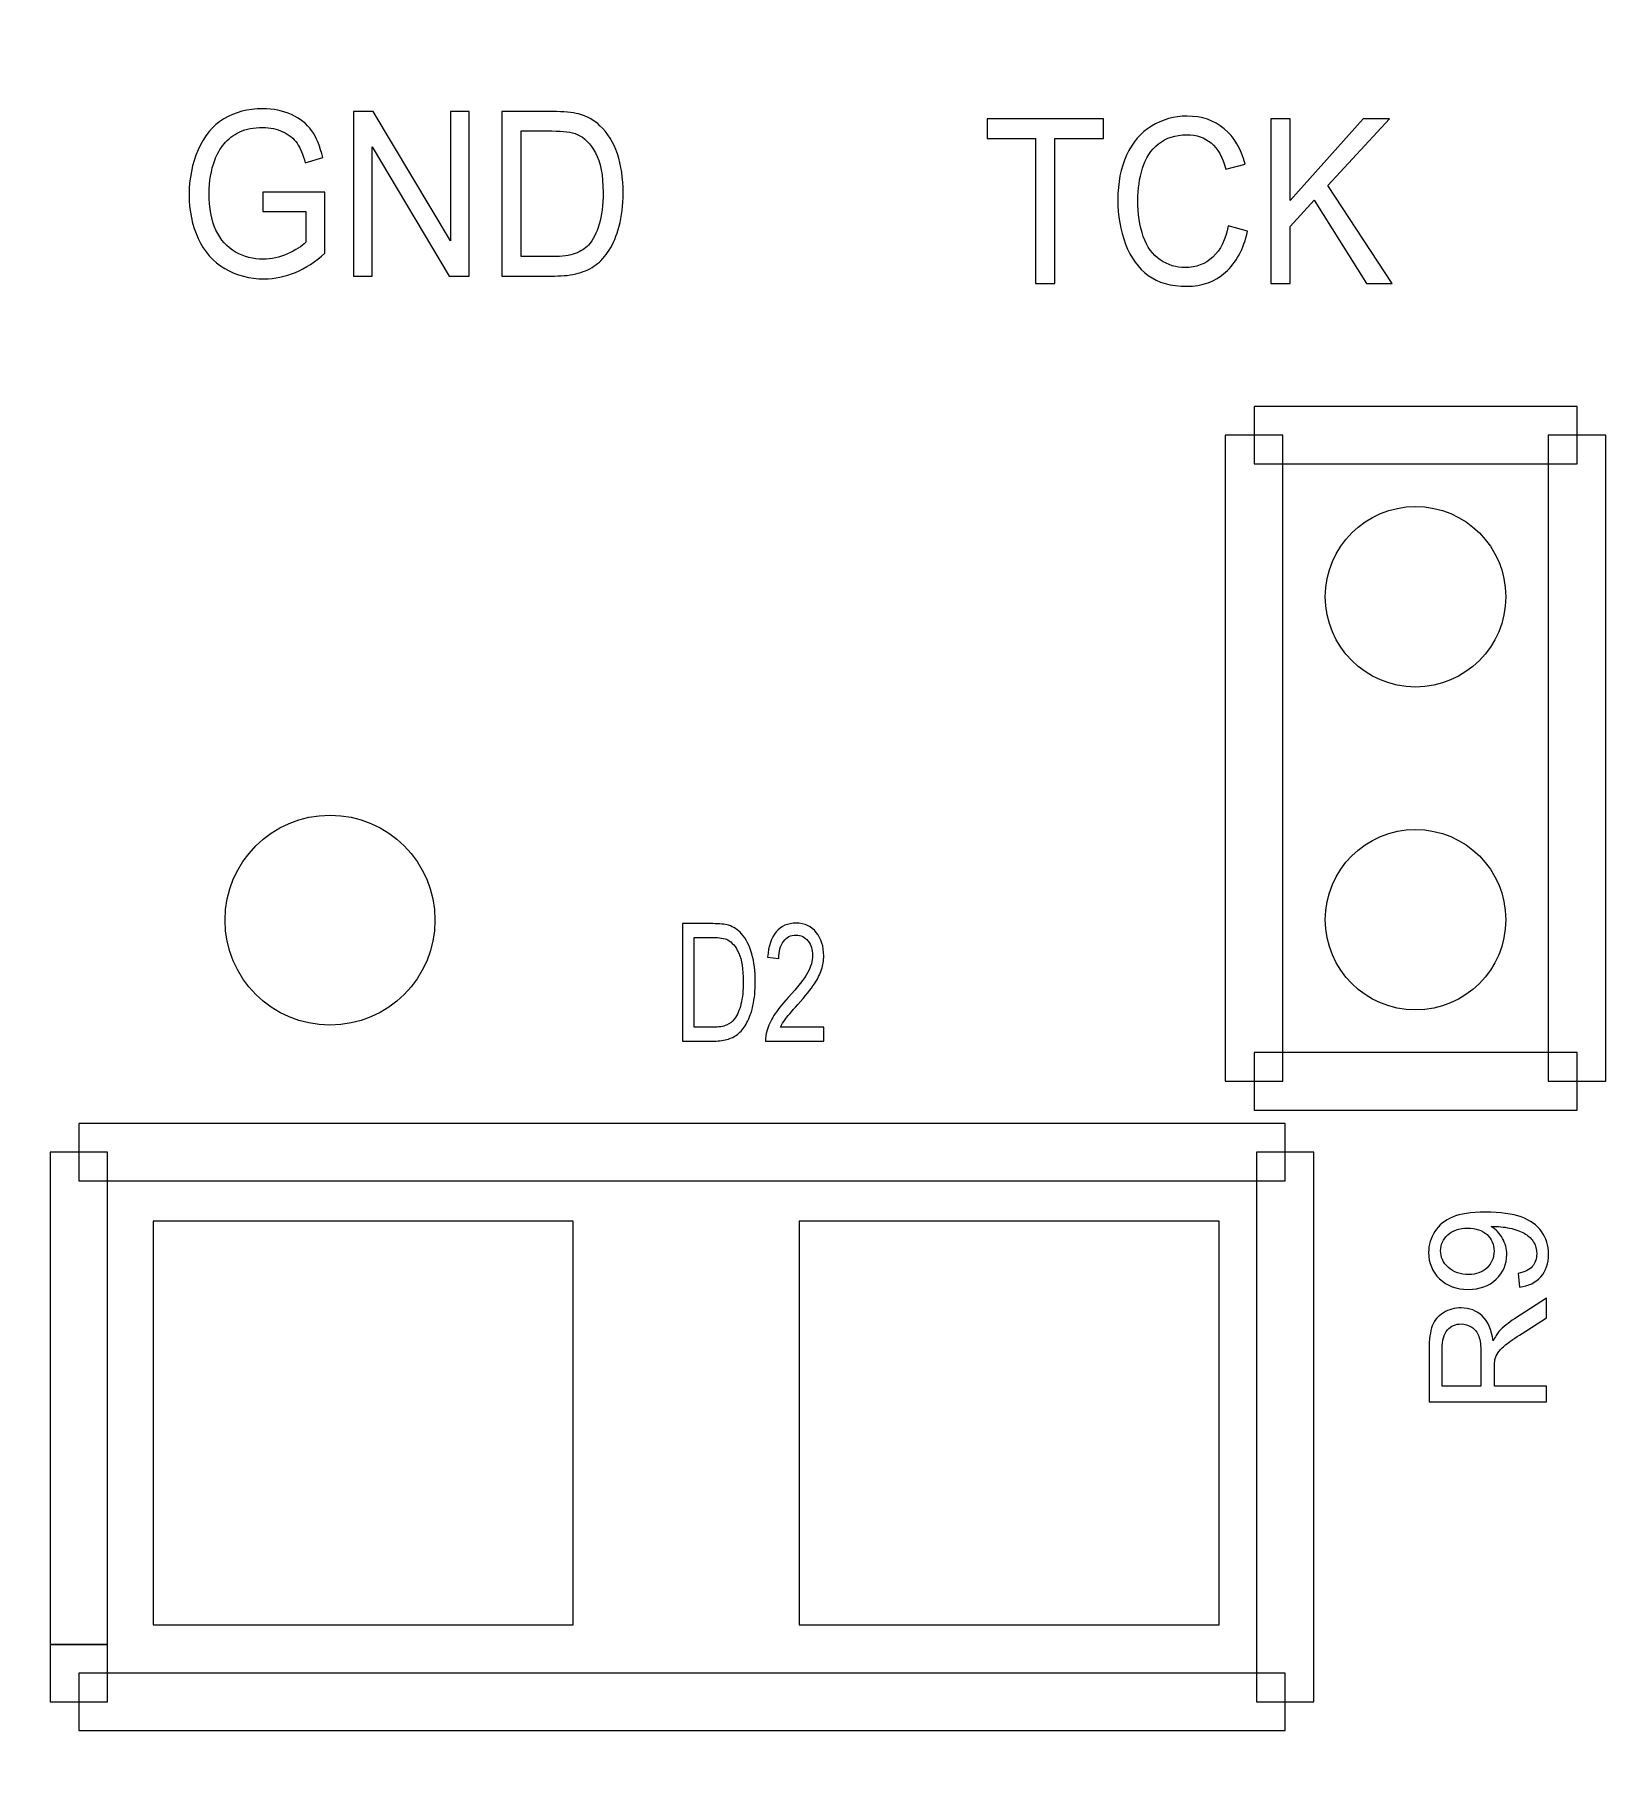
# Model space of a CAD drawing. Header units: millimetres. Extents: x -53.6 to 42.1, y -42.3 to 19.5.
# Drawn here: x -32.79 to -27.91, y -11.32 to -5.98 of the extents above; entities that cross this region are included whole.
import ezdxf

# ---------------------------------------------------------------- set-up
doc = ezdxf.new("R2010")
doc.units = ezdxf.units.MM
doc.header["$MEASUREMENT"] = 0
for name, color, linetype in [('BG_OUTLINE', 7, 'Continuous'), ('BG_SILKSCREEN_TOP', 7, 'Continuous'), ('PG_SILKSCREEN_TOP', 7, 'Continuous'), ('PIN_TOP', 7, 'Continuous'), ('RD_SILKSCREEN_TOP', 7, 'Continuous')]:
    doc.layers.add(name, color=color, linetype=linetype)

msp = doc.modelspace()

# ---------------------------------------------------------------- linework, layer by layer
at = {"layer": 'BG_OUTLINE', "color": 3, "lineweight": 9}
msp.add_open_spline([(-35.58, -42.2737), (-35.58, -42.2737), (-35.58, 2.7261), (-35.58, 2.7261), (-35.58, 2.7261), (-35.58, 2.7261), (19.4199, 2.7261), (19.4199, 2.7261), (19.4199, 2.7261), (19.4199, 2.7261), (19.4199, -42.2737), (19.4199, -42.2737), (19.4199, -42.2737), (19.4199, -42.2737), (-35.58, -42.2737), (-35.58, -42.2737)], degree=3, knots=[0, 0, 0, 0, 0.25, 0.25, 0.25, 0.25, 0.5, 0.5, 0.5, 0.5, 0.75, 0.75, 0.75, 0.75, 1, 1, 1, 1], dxfattribs=at)
at = {"layer": 'BG_SILKSCREEN_TOP', "color": 2}
for points, knots in [([(-32.0798, -6.5249), (-32.0798, -6.5249), (-32.0798, -6.4652), (-32.0798, -6.4652), (-32.0798, -6.4652), (-32.0798, -6.4652), (-31.8873, -6.4649), (-31.8873, -6.4649), (-31.8873, -6.4649), (-31.8873, -6.4649), (-31.8873, -6.6537), (-31.8873, -6.6537), (-31.8873, -6.6537), (-31.9168, -6.6802), (-31.9473, -6.6999), (-31.9787, -6.7133), (-31.9787, -6.7133), (-32.0102, -6.7266), (-32.0424, -6.7333), (-32.0754, -6.7333), (-32.0754, -6.7333), (-32.1201, -6.7333), (-32.1607, -6.7226), (-32.1971, -6.7011), (-32.1971, -6.7011), (-32.2336, -6.6798), (-32.2611, -6.6487), (-32.2798, -6.6083), (-32.2798, -6.6083), (-32.2985, -6.5678), (-32.3078, -6.5225), (-32.3078, -6.4725), (-32.3078, -6.4725), (-32.3078, -6.4229), (-32.2985, -6.3767), (-32.2799, -6.3338), (-32.2799, -6.3338), (-32.2615, -6.2908), (-32.2348, -6.2589), (-32.2001, -6.238), (-32.2001, -6.238), (-32.1654, -6.2173), (-32.1254, -6.2068), (-32.0801, -6.2068), (-32.0801, -6.2068), (-32.0473, -6.2068), (-32.0176, -6.2128), (-31.991, -6.2247), (-31.991, -6.2247), (-31.9644, -6.2366), (-31.9436, -6.2532), (-31.9286, -6.2745), (-31.9286, -6.2745), (-31.9134, -6.2959), (-31.9019, -6.3236), (-31.894, -6.3579), (-31.894, -6.3579), (-31.894, -6.3579), (-31.9483, -6.3746), (-31.9483, -6.3746), (-31.9483, -6.3746), (-31.9553, -6.3486), (-31.9636, -6.3282), (-31.9737, -6.3134), (-31.9737, -6.3134), (-31.9839, -6.2986), (-31.9984, -6.2867), (-32.0172, -6.2778), (-32.0172, -6.2778), (-32.036, -6.269), (-32.0569, -6.2645), (-32.0798, -6.2645), (-32.0798, -6.2645), (-32.1073, -6.2645), (-32.1311, -6.2692), (-32.1511, -6.2786), (-32.1511, -6.2786), (-32.1712, -6.2879), (-32.1873, -6.3003), (-32.1997, -6.3155), (-32.1997, -6.3155), (-32.2119, -6.3308), (-32.2215, -6.3475), (-32.2284, -6.3659), (-32.2284, -6.3659), (-32.2399, -6.3973), (-32.2457, -6.4315), (-32.2457, -6.4683), (-32.2457, -6.4683), (-32.2457, -6.5137), (-32.2387, -6.5517), (-32.2248, -6.5822), (-32.2248, -6.5822), (-32.2108, -6.6128), (-32.1905, -6.6355), (-32.1638, -6.6503), (-32.1638, -6.6503), (-32.1371, -6.6651), (-32.1089, -6.6726), (-32.0789, -6.6726), (-32.0789, -6.6726), (-32.0528, -6.6726), (-32.0274, -6.6669), (-32.0027, -6.6556), (-32.0027, -6.6556), (-31.9778, -6.6445), (-31.959, -6.6325), (-31.9462, -6.6197), (-31.9462, -6.6197), (-31.9462, -6.6197), (-31.9462, -6.5249), (-31.9462, -6.5249), (-31.9462, -6.5249), (-31.9462, -6.5249), (-32.0798, -6.5249), (-32.0798, -6.5249)], [0, 0, 0, 0, 0.034483, 0.034483, 0.034483, 0.034483, 0.068966, 0.068966, 0.068966, 0.068966, 0.103448, 0.103448, 0.103448, 0.103448, 0.137931, 0.137931, 0.137931, 0.137931, 0.172414, 0.172414, 0.172414, 0.172414, 0.206897, 0.206897, 0.206897, 0.206897, 0.241379, 0.241379, 0.241379, 0.241379, 0.275862, 0.275862, 0.275862, 0.275862, 0.310345, 0.310345, 0.310345, 0.310345, 0.344828, 0.344828, 0.344828, 0.344828, 0.37931, 0.37931, 0.37931, 0.37931, 0.413793, 0.413793, 0.413793, 0.413793, 0.448276, 0.448276, 0.448276, 0.448276, 0.482759, 0.482759, 0.482759, 0.482759, 0.517241, 0.517241, 0.517241, 0.517241, 0.551724, 0.551724, 0.551724, 0.551724, 0.586207, 0.586207, 0.586207, 0.586207, 0.62069, 0.62069, 0.62069, 0.62069, 0.655172, 0.655172, 0.655172, 0.655172, 0.689655, 0.689655, 0.689655, 0.689655, 0.724138, 0.724138, 0.724138, 0.724138, 0.758621, 0.758621, 0.758621, 0.758621, 0.793103, 0.793103, 0.793103, 0.793103, 0.827586, 0.827586, 0.827586, 0.827586, 0.862069, 0.862069, 0.862069, 0.862069, 0.896552, 0.896552, 0.896552, 0.896552, 0.931034, 0.931034, 0.931034, 0.931034, 0.965517, 0.965517, 0.965517, 0.965517, 1, 1, 1, 1]), ([(-31.7992, -6.7246), (-31.7992, -6.7246), (-31.7992, -6.2155), (-31.7992, -6.2155), (-31.7992, -6.2155), (-31.7992, -6.2155), (-31.7375, -6.2155), (-31.7375, -6.2155), (-31.7375, -6.2155), (-31.7375, -6.2155), (-31.4988, -6.6152), (-31.4988, -6.6152), (-31.4988, -6.6152), (-31.4988, -6.6152), (-31.4988, -6.2155), (-31.4988, -6.2155), (-31.4988, -6.2155), (-31.4988, -6.2155), (-31.4411, -6.2155), (-31.4411, -6.2155), (-31.4411, -6.2155), (-31.4411, -6.2155), (-31.4411, -6.7246), (-31.4411, -6.7246), (-31.4411, -6.7246), (-31.4411, -6.7246), (-31.5028, -6.7246), (-31.5028, -6.7246), (-31.5028, -6.7246), (-31.5028, -6.7246), (-31.7415, -6.3246), (-31.7415, -6.3246), (-31.7415, -6.3246), (-31.7415, -6.3246), (-31.7415, -6.7246), (-31.7415, -6.7246), (-31.7415, -6.7246), (-31.7415, -6.7246), (-31.7992, -6.7246), (-31.7992, -6.7246)], [0, 0, 0, 0, 0.1, 0.1, 0.1, 0.1, 0.2, 0.2, 0.2, 0.2, 0.3, 0.3, 0.3, 0.3, 0.4, 0.4, 0.4, 0.4, 0.5, 0.5, 0.5, 0.5, 0.6, 0.6, 0.6, 0.6, 0.7, 0.7, 0.7, 0.7, 0.8, 0.8, 0.8, 0.8, 0.9, 0.9, 0.9, 0.9, 1, 1, 1, 1]), ([(-31.34, -6.7246), (-31.34, -6.7246), (-31.34, -6.2155), (-31.34, -6.2155), (-31.34, -6.2155), (-31.34, -6.2155), (-31.1835, -6.2155), (-31.1835, -6.2155), (-31.1835, -6.2155), (-31.1481, -6.2155), (-31.1211, -6.218), (-31.1025, -6.2228), (-31.1025, -6.2228), (-31.0765, -6.2295), (-31.0543, -6.2417), (-31.0359, -6.2592), (-31.0359, -6.2592), (-31.0119, -6.282), (-30.9939, -6.3109), (-30.982, -6.3462), (-30.982, -6.3462), (-30.9701, -6.3816), (-30.9642, -6.4219), (-30.9642, -6.4673), (-30.9642, -6.4673), (-30.9642, -6.5059), (-30.9682, -6.5402), (-30.9763, -6.57), (-30.9763, -6.57), (-30.9844, -6.5999), (-30.9946, -6.6247), (-31.0074, -6.6442), (-31.0074, -6.6442), (-31.02, -6.6638), (-31.0337, -6.6792), (-31.0487, -6.6903), (-31.0487, -6.6903), (-31.0636, -6.7016), (-31.0818, -6.7101), (-31.1029, -6.7159), (-31.1029, -6.7159), (-31.1242, -6.7218), (-31.1486, -6.7246), (-31.176, -6.7246), (-31.176, -6.7246), (-31.176, -6.7246), (-31.34, -6.7246), (-31.34, -6.7246)], [0, 0, 0, 0, 0.083333, 0.083333, 0.083333, 0.083333, 0.166667, 0.166667, 0.166667, 0.166667, 0.25, 0.25, 0.25, 0.25, 0.333333, 0.333333, 0.333333, 0.333333, 0.416667, 0.416667, 0.416667, 0.416667, 0.5, 0.5, 0.5, 0.5, 0.583333, 0.583333, 0.583333, 0.583333, 0.666667, 0.666667, 0.666667, 0.666667, 0.75, 0.75, 0.75, 0.75, 0.833333, 0.833333, 0.833333, 0.833333, 0.916667, 0.916667, 0.916667, 0.916667, 1, 1, 1, 1]), ([(-29.6877, -6.7475), (-29.6877, -6.7475), (-29.6877, -6.2985), (-29.6877, -6.2985), (-29.6877, -6.2985), (-29.6877, -6.2985), (-29.8374, -6.2985), (-29.8374, -6.2985), (-29.8374, -6.2985), (-29.8374, -6.2985), (-29.8374, -6.2384), (-29.8374, -6.2384), (-29.8374, -6.2384), (-29.8374, -6.2384), (-29.4771, -6.2384), (-29.4771, -6.2384), (-29.4771, -6.2384), (-29.4771, -6.2384), (-29.4771, -6.2985), (-29.4771, -6.2985), (-29.4771, -6.2985), (-29.4771, -6.2985), (-29.6275, -6.2985), (-29.6275, -6.2985), (-29.6275, -6.2985), (-29.6275, -6.2985), (-29.6275, -6.7475), (-29.6275, -6.7475), (-29.6275, -6.7475), (-29.6275, -6.7475), (-29.6877, -6.7475), (-29.6877, -6.7475)], [0, 0, 0, 0, 0.125, 0.125, 0.125, 0.125, 0.25, 0.25, 0.25, 0.25, 0.375, 0.375, 0.375, 0.375, 0.5, 0.5, 0.5, 0.5, 0.625, 0.625, 0.625, 0.625, 0.75, 0.75, 0.75, 0.75, 0.875, 0.875, 0.875, 0.875, 1, 1, 1, 1]), ([(-29.0911, -6.569), (-29.0911, -6.569), (-29.0309, -6.5861), (-29.0309, -6.5861), (-29.0309, -6.5861), (-29.0435, -6.6413), (-29.0663, -6.6835), (-29.099, -6.7127), (-29.099, -6.7127), (-29.1317, -6.7417), (-29.1718, -6.7562), (-29.2192, -6.7562), (-29.2192, -6.7562), (-29.2682, -6.7562), (-29.308, -6.745), (-29.3387, -6.7227), (-29.3387, -6.7227), (-29.3694, -6.7003), (-29.3928, -6.668), (-29.4088, -6.6256), (-29.4088, -6.6256), (-29.4248, -6.5832), (-29.4328, -6.5377), (-29.4328, -6.4891), (-29.4328, -6.4891), (-29.4328, -6.4361), (-29.4238, -6.3899), (-29.4057, -6.3504), (-29.4057, -6.3504), (-29.3875, -6.3109), (-29.3618, -6.281), (-29.3284, -6.2604), (-29.3284, -6.2604), (-29.295, -6.2399), (-29.2583, -6.2297), (-29.2182, -6.2297), (-29.2182, -6.2297), (-29.1727, -6.2297), (-29.1345, -6.2427), (-29.1035, -6.2686), (-29.1035, -6.2686), (-29.0725, -6.2946), (-29.0509, -6.331), (-29.0388, -6.378), (-29.0388, -6.378), (-29.0388, -6.378), (-29.0979, -6.3937), (-29.0979, -6.3937), (-29.0979, -6.3937), (-29.1085, -6.3566), (-29.1237, -6.3297), (-29.1439, -6.3127), (-29.1439, -6.3127), (-29.1639, -6.2958), (-29.189, -6.2874), (-29.2195, -6.2874), (-29.2195, -6.2874), (-29.2544, -6.2874), (-29.2835, -6.2967), (-29.307, -6.3154), (-29.307, -6.3154), (-29.3306, -6.3343), (-29.347, -6.3594), (-29.3565, -6.3911), (-29.3565, -6.3911), (-29.366, -6.4226), (-29.3707, -6.4552), (-29.3707, -6.4887), (-29.3707, -6.4887), (-29.3707, -6.5321), (-29.3651, -6.5698), (-29.354, -6.6022), (-29.354, -6.6022), (-29.3426, -6.6344), (-29.3251, -6.6586), (-29.3013, -6.6746), (-29.3013, -6.6746), (-29.2775, -6.6906), (-29.2518, -6.6985), (-29.224, -6.6985), (-29.224, -6.6985), (-29.1904, -6.6985), (-29.1619, -6.6876), (-29.1385, -6.6659), (-29.1385, -6.6659), (-29.1151, -6.6441), (-29.0994, -6.6118), (-29.0911, -6.569)], [0, 0, 0, 0, 0.045455, 0.045455, 0.045455, 0.045455, 0.090909, 0.090909, 0.090909, 0.090909, 0.136364, 0.136364, 0.136364, 0.136364, 0.181818, 0.181818, 0.181818, 0.181818, 0.227273, 0.227273, 0.227273, 0.227273, 0.272727, 0.272727, 0.272727, 0.272727, 0.318182, 0.318182, 0.318182, 0.318182, 0.363636, 0.363636, 0.363636, 0.363636, 0.409091, 0.409091, 0.409091, 0.409091, 0.454545, 0.454545, 0.454545, 0.454545, 0.5, 0.5, 0.5, 0.5, 0.545455, 0.545455, 0.545455, 0.545455, 0.590909, 0.590909, 0.590909, 0.590909, 0.636364, 0.636364, 0.636364, 0.636364, 0.681818, 0.681818, 0.681818, 0.681818, 0.727273, 0.727273, 0.727273, 0.727273, 0.772727, 0.772727, 0.772727, 0.772727, 0.818182, 0.818182, 0.818182, 0.818182, 0.863636, 0.863636, 0.863636, 0.863636, 0.909091, 0.909091, 0.909091, 0.909091, 0.954545, 0.954545, 0.954545, 0.954545, 1, 1, 1, 1]), ([(-28.9595, -6.7475), (-28.9595, -6.7475), (-28.9595, -6.2384), (-28.9595, -6.2384), (-28.9595, -6.2384), (-28.9595, -6.2384), (-28.8992, -6.2384), (-28.8992, -6.2384), (-28.8992, -6.2384), (-28.8992, -6.2384), (-28.8992, -6.4909), (-28.8992, -6.4909), (-28.8992, -6.4909), (-28.8992, -6.4909), (-28.6735, -6.2384), (-28.6735, -6.2384), (-28.6735, -6.2384), (-28.6735, -6.2384), (-28.592, -6.2384), (-28.592, -6.2384), (-28.592, -6.2384), (-28.592, -6.2384), (-28.7827, -6.4446), (-28.7827, -6.4446), (-28.7827, -6.4446), (-28.7827, -6.4446), (-28.5837, -6.7475), (-28.5837, -6.7475), (-28.5837, -6.7475), (-28.5837, -6.7475), (-28.663, -6.7475), (-28.663, -6.7475), (-28.663, -6.7475), (-28.663, -6.7475), (-28.8248, -6.4898), (-28.8248, -6.4898), (-28.8248, -6.4898), (-28.8248, -6.4898), (-28.8992, -6.5711), (-28.8992, -6.5711), (-28.8992, -6.5711), (-28.8992, -6.5711), (-28.8992, -6.7475), (-28.8992, -6.7475), (-28.8992, -6.7475), (-28.8992, -6.7475), (-28.9595, -6.7475), (-28.9595, -6.7475)], [0, 0, 0, 0, 0.083333, 0.083333, 0.083333, 0.083333, 0.166667, 0.166667, 0.166667, 0.166667, 0.25, 0.25, 0.25, 0.25, 0.333333, 0.333333, 0.333333, 0.333333, 0.416667, 0.416667, 0.416667, 0.416667, 0.5, 0.5, 0.5, 0.5, 0.583333, 0.583333, 0.583333, 0.583333, 0.666667, 0.666667, 0.666667, 0.666667, 0.75, 0.75, 0.75, 0.75, 0.833333, 0.833333, 0.833333, 0.833333, 0.916667, 0.916667, 0.916667, 0.916667, 1, 1, 1, 1]), ([(-31.2799, -6.6645), (-31.2799, -6.6645), (-31.1828, -6.6645), (-31.1828, -6.6645), (-31.1828, -6.6645), (-31.1529, -6.6645), (-31.1293, -6.6614), (-31.1122, -6.6551), (-31.1122, -6.6551), (-31.0953, -6.6489), (-31.0817, -6.6401), (-31.0715, -6.6287), (-31.0715, -6.6287), (-31.0572, -6.6128), (-31.0461, -6.5913), (-31.0382, -6.5643), (-31.0382, -6.5643), (-31.0303, -6.5373), (-31.0262, -6.5047), (-31.0262, -6.4662), (-31.0262, -6.4662), (-31.0262, -6.413), (-31.034, -6.3721), (-31.0496, -6.3435), (-31.0496, -6.3435), (-31.0653, -6.3148), (-31.0842, -6.2957), (-31.1065, -6.286), (-31.1065, -6.286), (-31.1227, -6.279), (-31.1486, -6.2756), (-31.1844, -6.2756), (-31.1844, -6.2756), (-31.1844, -6.2756), (-31.2799, -6.2756), (-31.2799, -6.2756), (-31.2799, -6.2756), (-31.2799, -6.2756), (-31.2799, -6.6645), (-31.2799, -6.6645)], [0, 0, 0, 0, 0.1, 0.1, 0.1, 0.1, 0.2, 0.2, 0.2, 0.2, 0.3, 0.3, 0.3, 0.3, 0.4, 0.4, 0.4, 0.4, 0.5, 0.5, 0.5, 0.5, 0.6, 0.6, 0.6, 0.6, 0.7, 0.7, 0.7, 0.7, 0.8, 0.8, 0.8, 0.8, 0.9, 0.9, 0.9, 0.9, 1, 1, 1, 1])]:
    msp.add_open_spline(points, degree=3, knots=knots, dxfattribs=at)
at = {"layer": 'PG_SILKSCREEN_TOP', "color": 6, "lineweight": 9}
for points in [[(-29.0111, -7.3063), (-29.0111, -7.3063), (-29.0111, -7.1285), (-29.0111, -7.1285), (-29.0111, -7.1285), (-29.0111, -7.1285), (-28.0113, -7.1285), (-28.0113, -7.1285), (-28.0113, -7.1285), (-28.0113, -7.1285), (-28.0113, -7.3063), (-28.0113, -7.3063), (-28.0113, -7.3063), (-28.0113, -7.3063), (-29.0111, -7.3063), (-29.0111, -7.3063)], [(-28.9222, -9.2174), (-28.9222, -9.2174), (-29.1, -9.2174), (-29.1, -9.2174), (-29.1, -9.2174), (-29.1, -9.2174), (-29.1, -7.2174), (-29.1, -7.2174), (-29.1, -7.2174), (-29.1, -7.2174), (-28.9222, -7.2174), (-28.9222, -7.2174), (-28.9222, -7.2174), (-28.9222, -7.2174), (-28.9222, -9.2174), (-28.9222, -9.2174)], [(-28.1002, -7.2174), (-28.1002, -7.2174), (-27.9224, -7.2174), (-27.9224, -7.2174), (-27.9224, -7.2174), (-27.9224, -7.2174), (-27.9224, -9.2174), (-27.9224, -9.2174), (-27.9224, -9.2174), (-27.9224, -9.2174), (-28.1002, -9.2174), (-28.1002, -9.2174), (-28.1002, -9.2174), (-28.1002, -9.2174), (-28.1002, -7.2174), (-28.1002, -7.2174)], [(-28.0113, -9.1285), (-28.0113, -9.1285), (-28.0113, -9.3063), (-28.0113, -9.3063), (-28.0113, -9.3063), (-28.0113, -9.3063), (-29.0111, -9.3063), (-29.0111, -9.3063), (-29.0111, -9.3063), (-29.0111, -9.3063), (-29.0111, -9.1285), (-29.0111, -9.1285), (-29.0111, -9.1285), (-29.0111, -9.1285), (-28.0113, -9.1285), (-28.0113, -9.1285)], [(-32.6488, -9.5255), (-32.6488, -9.5255), (-32.6488, -9.3477), (-32.6488, -9.3477), (-32.6488, -9.3477), (-32.6488, -9.3477), (-28.915, -9.3477), (-28.915, -9.3477), (-28.915, -9.3477), (-28.915, -9.3477), (-28.915, -9.5255), (-28.915, -9.5255), (-28.915, -9.5255), (-28.915, -9.5255), (-32.6488, -9.5255), (-32.6488, -9.5255)], [(-32.5599, -10.9606), (-32.5599, -10.9606), (-32.7377, -10.9606), (-32.7377, -10.9606), (-32.7377, -10.9606), (-32.7377, -10.9606), (-32.7377, -9.4366), (-32.7377, -9.4366), (-32.7377, -9.4366), (-32.7377, -9.4366), (-32.5599, -9.4366), (-32.5599, -9.4366), (-32.5599, -9.4366), (-32.5599, -9.4366), (-32.5599, -10.9606), (-32.5599, -10.9606)], [(-29.0039, -9.4366), (-29.0039, -9.4366), (-28.8261, -9.4366), (-28.8261, -9.4366), (-28.8261, -9.4366), (-28.8261, -9.4366), (-28.8261, -11.1384), (-28.8261, -11.1384), (-28.8261, -11.1384), (-28.8261, -11.1384), (-29.0039, -11.1384), (-29.0039, -11.1384), (-29.0039, -11.1384), (-29.0039, -11.1384), (-29.0039, -9.4366), (-29.0039, -9.4366)], [(-32.5599, -11.1384), (-32.5599, -11.1384), (-32.7377, -11.1384), (-32.7377, -11.1384), (-32.7377, -11.1384), (-32.7377, -11.1384), (-32.7377, -10.9606), (-32.7377, -10.9606), (-32.7377, -10.9606), (-32.7377, -10.9606), (-32.5599, -10.9606), (-32.5599, -10.9606), (-32.5599, -10.9606), (-32.5599, -10.9606), (-32.5599, -11.1384), (-32.5599, -11.1384)], [(-28.915, -11.0495), (-28.915, -11.0495), (-28.915, -11.2273), (-28.915, -11.2273), (-28.915, -11.2273), (-28.915, -11.2273), (-32.6488, -11.2273), (-32.6488, -11.2273), (-32.6488, -11.2273), (-32.6488, -11.2273), (-32.6488, -11.0495), (-32.6488, -11.0495), (-32.6488, -11.0495), (-32.6488, -11.0495), (-28.915, -11.0495), (-28.915, -11.0495)]]:
    msp.add_open_spline(points, degree=3, knots=[0, 0, 0, 0, 0.25, 0.25, 0.25, 0.25, 0.5, 0.5, 0.5, 0.5, 0.75, 0.75, 0.75, 0.75, 1, 1, 1, 1], dxfattribs=at)
at = {"layer": 'PIN_TOP', "lineweight": 9}
for points in [[(-28.2318, -7.7175), (-28.2318, -7.5631), (-28.3568, -7.4381), (-28.5111, -7.4381), (-28.5111, -7.4381), (-28.6655, -7.438), (-28.7905, -7.5631), (-28.7905, -7.7174), (-28.7905, -7.7174), (-28.7906, -7.8718), (-28.6655, -7.9968), (-28.5112, -7.9968), (-28.5112, -7.9968), (-28.3568, -7.9969), (-28.2318, -7.8718), (-28.2318, -7.7175)], [(-31.5466, -8.7185), (-31.5466, -8.539), (-31.6921, -8.3935), (-31.8715, -8.3935), (-31.8715, -8.3935), (-32.051, -8.3934), (-32.1965, -8.539), (-32.1965, -8.7184), (-32.1965, -8.7184), (-32.1966, -8.8979), (-32.051, -9.0434), (-31.8716, -9.0434), (-31.8716, -9.0434), (-31.6921, -9.0435), (-31.5466, -8.8979), (-31.5466, -8.7185)], [(-28.2318, -8.7173), (-28.2318, -8.5629), (-28.3568, -8.4379), (-28.5111, -8.4379), (-28.5111, -8.4379), (-28.6655, -8.4378), (-28.7905, -8.5629), (-28.7905, -8.7172), (-28.7905, -8.7172), (-28.7906, -8.8716), (-28.6655, -8.9966), (-28.5112, -8.9966), (-28.5112, -8.9966), (-28.3568, -8.9967), (-28.2318, -8.8716), (-28.2318, -8.7173)], [(-31.1192, -10.8997), (-31.1192, -10.8997), (-32.4192, -10.8997), (-32.4192, -10.8997), (-32.4192, -10.8997), (-32.4192, -10.8997), (-32.4192, -9.6498), (-32.4192, -9.6498), (-32.4192, -9.6498), (-32.4192, -9.6498), (-31.1192, -9.6498), (-31.1192, -9.6498), (-31.1192, -9.6498), (-31.1192, -9.6498), (-31.1192, -10.8997), (-31.1192, -10.8997)], [(-29.1192, -10.8997), (-29.1192, -10.8997), (-30.4192, -10.8997), (-30.4192, -10.8997), (-30.4192, -10.8997), (-30.4192, -10.8997), (-30.4192, -9.6498), (-30.4192, -9.6498), (-30.4192, -9.6498), (-30.4192, -9.6498), (-29.1192, -9.6498), (-29.1192, -9.6498), (-29.1192, -9.6498), (-29.1192, -9.6498), (-29.1192, -10.8997), (-29.1192, -10.8997)]]:
    msp.add_open_spline(points, degree=3, knots=[0, 0, 0, 0, 0.25, 0.25, 0.25, 0.25, 0.5, 0.5, 0.5, 0.5, 0.75, 0.75, 0.75, 0.75, 1, 1, 1, 1], dxfattribs=at)
at = {"layer": 'RD_SILKSCREEN_TOP', "color": 8}
for points, knots in [([(-30.7805, -9.0929), (-30.7805, -9.0929), (-30.7805, -8.7293), (-30.7805, -8.7293), (-30.7805, -8.7293), (-30.7805, -8.7293), (-30.6866, -8.7293), (-30.6866, -8.7293), (-30.6866, -8.7293), (-30.6654, -8.7293), (-30.6492, -8.731), (-30.638, -8.7345), (-30.638, -8.7345), (-30.6224, -8.7392), (-30.609, -8.748), (-30.598, -8.7605), (-30.598, -8.7605), (-30.5836, -8.7768), (-30.5728, -8.7974), (-30.5658, -8.8226), (-30.5658, -8.8226), (-30.5586, -8.8479), (-30.555, -8.8767), (-30.555, -8.9091), (-30.555, -8.9091), (-30.555, -8.9367), (-30.5574, -8.9612), (-30.5623, -8.9825), (-30.5623, -8.9825), (-30.5671, -9.0038), (-30.5733, -9.0215), (-30.5809, -9.0355), (-30.5809, -9.0355), (-30.5885, -9.0495), (-30.5968, -9.0605), (-30.6058, -9.0684), (-30.6058, -9.0684), (-30.6147, -9.0765), (-30.6256, -9.0826), (-30.6382, -9.0867), (-30.6382, -9.0867), (-30.651, -9.0909), (-30.6656, -9.0929), (-30.6821, -9.0929), (-30.6821, -9.0929), (-30.6821, -9.0929), (-30.7805, -9.0929), (-30.7805, -9.0929)], [0, 0, 0, 0, 0.083333, 0.083333, 0.083333, 0.083333, 0.166667, 0.166667, 0.166667, 0.166667, 0.25, 0.25, 0.25, 0.25, 0.333333, 0.333333, 0.333333, 0.333333, 0.416667, 0.416667, 0.416667, 0.416667, 0.5, 0.5, 0.5, 0.5, 0.583333, 0.583333, 0.583333, 0.583333, 0.666667, 0.666667, 0.666667, 0.666667, 0.75, 0.75, 0.75, 0.75, 0.833333, 0.833333, 0.833333, 0.833333, 0.916667, 0.916667, 0.916667, 0.916667, 1, 1, 1, 1]), ([(-30.3428, -9.05), (-30.3428, -9.05), (-30.3428, -9.0929), (-30.3428, -9.0929), (-30.3428, -9.0929), (-30.3428, -9.0929), (-30.5232, -9.0929), (-30.5232, -9.0929), (-30.5232, -9.0929), (-30.5234, -9.0821), (-30.5221, -9.0718), (-30.5192, -9.0619), (-30.5192, -9.0619), (-30.5147, -9.0455), (-30.5073, -9.0294), (-30.4972, -9.0135), (-30.4972, -9.0135), (-30.4871, -8.9977), (-30.4724, -8.9793), (-30.4534, -8.9584), (-30.4534, -8.9584), (-30.4238, -8.926), (-30.4037, -8.9004), (-30.3932, -8.8814), (-30.3932, -8.8814), (-30.3829, -8.8625), (-30.3776, -8.8446), (-30.3776, -8.8277), (-30.3776, -8.8277), (-30.3776, -8.81), (-30.3824, -8.7951), (-30.3919, -8.7829), (-30.3919, -8.7829), (-30.4014, -8.7708), (-30.4138, -8.7647), (-30.429, -8.7647), (-30.429, -8.7647), (-30.4452, -8.7647), (-30.458, -8.7712), (-30.4677, -8.7841), (-30.4677, -8.7841), (-30.4774, -8.797), (-30.4824, -8.8149), (-30.4824, -8.8376), (-30.4824, -8.8376), (-30.4824, -8.8376), (-30.5168, -8.833), (-30.5168, -8.833), (-30.5168, -8.833), (-30.5145, -8.7987), (-30.5056, -8.7726), (-30.4902, -8.7547), (-30.4902, -8.7547), (-30.4748, -8.7367), (-30.4542, -8.7277), (-30.4283, -8.7277), (-30.4283, -8.7277), (-30.4021, -8.7277), (-30.3814, -8.7375), (-30.3662, -8.7568), (-30.3662, -8.7568), (-30.3509, -8.7762), (-30.3432, -8.8001), (-30.3432, -8.8287), (-30.3432, -8.8287), (-30.3432, -8.8433), (-30.3455, -8.8576), (-30.35, -8.8717), (-30.35, -8.8717), (-30.3544, -8.8857), (-30.3618, -8.9005), (-30.3722, -8.916), (-30.3722, -8.916), (-30.3825, -8.9316), (-30.3998, -8.9529), (-30.4238, -8.98), (-30.4238, -8.98), (-30.4439, -9.0026), (-30.4568, -9.0178), (-30.4625, -9.0258), (-30.4625, -9.0258), (-30.4682, -9.0338), (-30.4729, -9.0418), (-30.4766, -9.05), (-30.4766, -9.05), (-30.4766, -9.05), (-30.3428, -9.05), (-30.3428, -9.05)], [0, 0, 0, 0, 0.045455, 0.045455, 0.045455, 0.045455, 0.090909, 0.090909, 0.090909, 0.090909, 0.136364, 0.136364, 0.136364, 0.136364, 0.181818, 0.181818, 0.181818, 0.181818, 0.227273, 0.227273, 0.227273, 0.227273, 0.272727, 0.272727, 0.272727, 0.272727, 0.318182, 0.318182, 0.318182, 0.318182, 0.363636, 0.363636, 0.363636, 0.363636, 0.409091, 0.409091, 0.409091, 0.409091, 0.454545, 0.454545, 0.454545, 0.454545, 0.5, 0.5, 0.5, 0.5, 0.545455, 0.545455, 0.545455, 0.545455, 0.590909, 0.590909, 0.590909, 0.590909, 0.636364, 0.636364, 0.636364, 0.636364, 0.681818, 0.681818, 0.681818, 0.681818, 0.727273, 0.727273, 0.727273, 0.727273, 0.772727, 0.772727, 0.772727, 0.772727, 0.818182, 0.818182, 0.818182, 0.818182, 0.863636, 0.863636, 0.863636, 0.863636, 0.909091, 0.909091, 0.909091, 0.909091, 0.954545, 0.954545, 0.954545, 0.954545, 1, 1, 1, 1]), ([(-30.7444, -9.05), (-30.7444, -9.05), (-30.6862, -9.05), (-30.6862, -9.05), (-30.6862, -9.05), (-30.6682, -9.05), (-30.654, -9.0478), (-30.6438, -9.0433), (-30.6438, -9.0433), (-30.6336, -9.0388), (-30.6255, -9.0325), (-30.6194, -9.0244), (-30.6194, -9.0244), (-30.6108, -9.0131), (-30.6042, -8.9977), (-30.5994, -8.9784), (-30.5994, -8.9784), (-30.5946, -8.9591), (-30.5922, -8.9358), (-30.5922, -8.9083), (-30.5922, -8.9083), (-30.5922, -8.8703), (-30.5969, -8.8411), (-30.6063, -8.8207), (-30.6063, -8.8207), (-30.6156, -8.8002), (-30.627, -8.7866), (-30.6404, -8.7796), (-30.6404, -8.7796), (-30.6501, -8.7746), (-30.6657, -8.7722), (-30.6871, -8.7722), (-30.6871, -8.7722), (-30.6871, -8.7722), (-30.7444, -8.7722), (-30.7444, -8.7722), (-30.7444, -8.7722), (-30.7444, -8.7722), (-30.7444, -9.05), (-30.7444, -9.05)], [0, 0, 0, 0, 0.1, 0.1, 0.1, 0.1, 0.2, 0.2, 0.2, 0.2, 0.3, 0.3, 0.3, 0.3, 0.4, 0.4, 0.4, 0.4, 0.5, 0.5, 0.5, 0.5, 0.6, 0.6, 0.6, 0.6, 0.7, 0.7, 0.7, 0.7, 0.8, 0.8, 0.8, 0.8, 0.9, 0.9, 0.9, 0.9, 1, 1, 1, 1]), ([(-28.1896, -9.8547), (-28.1896, -9.8547), (-28.1936, -9.8118), (-28.1936, -9.8118), (-28.1936, -9.8118), (-28.1734, -9.8082), (-28.1588, -9.8012), (-28.1496, -9.791), (-28.1496, -9.791), (-28.1406, -9.7807), (-28.136, -9.7676), (-28.136, -9.7515), (-28.136, -9.7515), (-28.136, -9.7378), (-28.1391, -9.7258), (-28.1455, -9.7155), (-28.1455, -9.7155), (-28.1517, -9.7051), (-28.1601, -9.6967), (-28.1706, -9.6901), (-28.1706, -9.6901), (-28.1811, -9.6834), (-28.1953, -9.6779), (-28.2131, -9.6734), (-28.2131, -9.6734), (-28.231, -9.669), (-28.2492, -9.6667), (-28.2677, -9.6667), (-28.2677, -9.6667), (-28.2697, -9.6667), (-28.2727, -9.6668), (-28.2766, -9.6669), (-28.2766, -9.6669), (-28.2625, -9.6759), (-28.2509, -9.6881), (-28.2421, -9.7035), (-28.2421, -9.7035), (-28.2332, -9.719), (-28.2288, -9.7358), (-28.2288, -9.7537), (-28.2288, -9.7537), (-28.2288, -9.7839), (-28.2397, -9.8093), (-28.2615, -9.8302), (-28.2615, -9.8302), (-28.2834, -9.851), (-28.3121, -9.8614), (-28.3478, -9.8614), (-28.3478, -9.8614), (-28.3847, -9.8614), (-28.4144, -9.8506), (-28.4369, -9.8288), (-28.4369, -9.8288), (-28.4594, -9.8071), (-28.4707, -9.7798), (-28.4707, -9.747), (-28.4707, -9.747), (-28.4707, -9.7234), (-28.4642, -9.7018), (-28.4515, -9.6822), (-28.4515, -9.6822), (-28.4388, -9.6626), (-28.4206, -9.6477), (-28.3971, -9.6376), (-28.3971, -9.6376), (-28.3736, -9.6274), (-28.3394, -9.6223), (-28.2947, -9.6223), (-28.2947, -9.6223), (-28.2483, -9.6223), (-28.2113, -9.6273), (-28.1837, -9.6374), (-28.1837, -9.6374), (-28.1562, -9.6476), (-28.1353, -9.6625), (-28.1209, -9.6824), (-28.1209, -9.6824), (-28.1065, -9.7024), (-28.0993, -9.7257), (-28.0993, -9.7525), (-28.0993, -9.7525), (-28.0993, -9.781), (-28.1072, -9.8042), (-28.123, -9.8222), (-28.123, -9.8222), (-28.1388, -9.8403), (-28.161, -9.8511), (-28.1896, -9.8547)], [0, 0, 0, 0, 0.045455, 0.045455, 0.045455, 0.045455, 0.090909, 0.090909, 0.090909, 0.090909, 0.136364, 0.136364, 0.136364, 0.136364, 0.181818, 0.181818, 0.181818, 0.181818, 0.227273, 0.227273, 0.227273, 0.227273, 0.272727, 0.272727, 0.272727, 0.272727, 0.318182, 0.318182, 0.318182, 0.318182, 0.363636, 0.363636, 0.363636, 0.363636, 0.409091, 0.409091, 0.409091, 0.409091, 0.454545, 0.454545, 0.454545, 0.454545, 0.5, 0.5, 0.5, 0.5, 0.545455, 0.545455, 0.545455, 0.545455, 0.590909, 0.590909, 0.590909, 0.590909, 0.636364, 0.636364, 0.636364, 0.636364, 0.681818, 0.681818, 0.681818, 0.681818, 0.727273, 0.727273, 0.727273, 0.727273, 0.772727, 0.772727, 0.772727, 0.772727, 0.818182, 0.818182, 0.818182, 0.818182, 0.863636, 0.863636, 0.863636, 0.863636, 0.909091, 0.909091, 0.909091, 0.909091, 0.954545, 0.954545, 0.954545, 0.954545, 1, 1, 1, 1]), ([(-28.3501, -9.6719), (-28.3757, -9.6719), (-28.3961, -9.6787), (-28.4111, -9.6923), (-28.4111, -9.6923), (-28.4261, -9.7061), (-28.4337, -9.7224), (-28.4337, -9.7416), (-28.4337, -9.7416), (-28.4337, -9.7614), (-28.4255, -9.7787), (-28.4094, -9.7934), (-28.4094, -9.7934), (-28.3931, -9.8082), (-28.3721, -9.8155), (-28.3464, -9.8155), (-28.3464, -9.8155), (-28.3232, -9.8155), (-28.3044, -9.8085), (-28.2899, -9.7945), (-28.2899, -9.7945), (-28.2754, -9.7806), (-28.2682, -9.7634), (-28.2682, -9.7429), (-28.2682, -9.7429), (-28.2682, -9.7221), (-28.2754, -9.7052), (-28.2899, -9.6919), (-28.2899, -9.6919), (-28.3044, -9.6785), (-28.3244, -9.6719), (-28.3501, -9.6719)], [0, 0, 0, 0, 0.125, 0.125, 0.125, 0.125, 0.25, 0.25, 0.25, 0.25, 0.375, 0.375, 0.375, 0.375, 0.5, 0.5, 0.5, 0.5, 0.625, 0.625, 0.625, 0.625, 0.75, 0.75, 0.75, 0.75, 0.875, 0.875, 0.875, 0.875, 1, 1, 1, 1]), ([(-28.1055, -10.2094), (-28.1055, -10.2094), (-28.4691, -10.2094), (-28.4691, -10.2094), (-28.4691, -10.2094), (-28.4691, -10.2094), (-28.4691, -10.0482), (-28.4691, -10.0482), (-28.4691, -10.0482), (-28.4691, -10.0158), (-28.4658, -9.9912), (-28.4593, -9.9743), (-28.4593, -9.9743), (-28.4528, -9.9575), (-28.4413, -9.944), (-28.4248, -9.9338), (-28.4248, -9.9338), (-28.4082, -9.9238), (-28.3899, -9.9188), (-28.3699, -9.9188), (-28.3699, -9.9188), (-28.3441, -9.9188), (-28.3224, -9.9271), (-28.3047, -9.9438), (-28.3047, -9.9438), (-28.287, -9.9605), (-28.2758, -9.9863), (-28.2709, -10.0212), (-28.2709, -10.0212), (-28.2648, -10.0084), (-28.2588, -9.9988), (-28.2528, -9.9922), (-28.2528, -9.9922), (-28.24, -9.9781), (-28.2238, -9.9648), (-28.2045, -9.9522), (-28.2045, -9.9522), (-28.2045, -9.9522), (-28.1055, -9.889), (-28.1055, -9.889), (-28.1055, -9.889), (-28.1055, -9.889), (-28.1055, -9.9495), (-28.1055, -9.9495), (-28.1055, -9.9495), (-28.1055, -9.9495), (-28.1812, -9.9976), (-28.1812, -9.9976), (-28.1812, -9.9976), (-28.203, -10.0117), (-28.2197, -10.0233), (-28.2312, -10.0324), (-28.2312, -10.0324), (-28.2428, -10.0415), (-28.251, -10.0496), (-28.2555, -10.0568), (-28.2555, -10.0568), (-28.2602, -10.064), (-28.2634, -10.0713), (-28.2653, -10.0787), (-28.2653, -10.0787), (-28.2664, -10.0842), (-28.267, -10.0931), (-28.267, -10.1056), (-28.267, -10.1056), (-28.267, -10.1056), (-28.267, -10.1613), (-28.267, -10.1613), (-28.267, -10.1613), (-28.267, -10.1613), (-28.1055, -10.1613), (-28.1055, -10.1613), (-28.1055, -10.1613), (-28.1055, -10.1613), (-28.1055, -10.2094), (-28.1055, -10.2094)], [0, 0, 0, 0, 0.052632, 0.052632, 0.052632, 0.052632, 0.105263, 0.105263, 0.105263, 0.105263, 0.157895, 0.157895, 0.157895, 0.157895, 0.210526, 0.210526, 0.210526, 0.210526, 0.263158, 0.263158, 0.263158, 0.263158, 0.315789, 0.315789, 0.315789, 0.315789, 0.368421, 0.368421, 0.368421, 0.368421, 0.421053, 0.421053, 0.421053, 0.421053, 0.473684, 0.473684, 0.473684, 0.473684, 0.526316, 0.526316, 0.526316, 0.526316, 0.578947, 0.578947, 0.578947, 0.578947, 0.631579, 0.631579, 0.631579, 0.631579, 0.684211, 0.684211, 0.684211, 0.684211, 0.736842, 0.736842, 0.736842, 0.736842, 0.789474, 0.789474, 0.789474, 0.789474, 0.842105, 0.842105, 0.842105, 0.842105, 0.894737, 0.894737, 0.894737, 0.894737, 0.947368, 0.947368, 0.947368, 0.947368, 1, 1, 1, 1]), ([(-28.3086, -10.1613), (-28.3086, -10.1613), (-28.3086, -10.0579), (-28.3086, -10.0579), (-28.3086, -10.0579), (-28.3086, -10.036), (-28.3109, -10.0187), (-28.3155, -10.0063), (-28.3155, -10.0063), (-28.32, -9.9939), (-28.3273, -9.9845), (-28.3373, -9.978), (-28.3373, -9.978), (-28.3473, -9.9716), (-28.3581, -9.9684), (-28.3699, -9.9684), (-28.3699, -9.9684), (-28.3871, -9.9684), (-28.4012, -9.9746), (-28.4123, -9.9871), (-28.4123, -9.9871), (-28.4234, -9.9995), (-28.4289, -10.0193), (-28.4289, -10.0463), (-28.4289, -10.0463), (-28.4289, -10.0463), (-28.4289, -10.1613), (-28.4289, -10.1613), (-28.4289, -10.1613), (-28.4289, -10.1613), (-28.3086, -10.1613), (-28.3086, -10.1613)], [0, 0, 0, 0, 0.125, 0.125, 0.125, 0.125, 0.25, 0.25, 0.25, 0.25, 0.375, 0.375, 0.375, 0.375, 0.5, 0.5, 0.5, 0.5, 0.625, 0.625, 0.625, 0.625, 0.75, 0.75, 0.75, 0.75, 0.875, 0.875, 0.875, 0.875, 1, 1, 1, 1])]:
    msp.add_open_spline(points, degree=3, knots=knots, dxfattribs=at)

doc.saveas('drawing.dxf')
